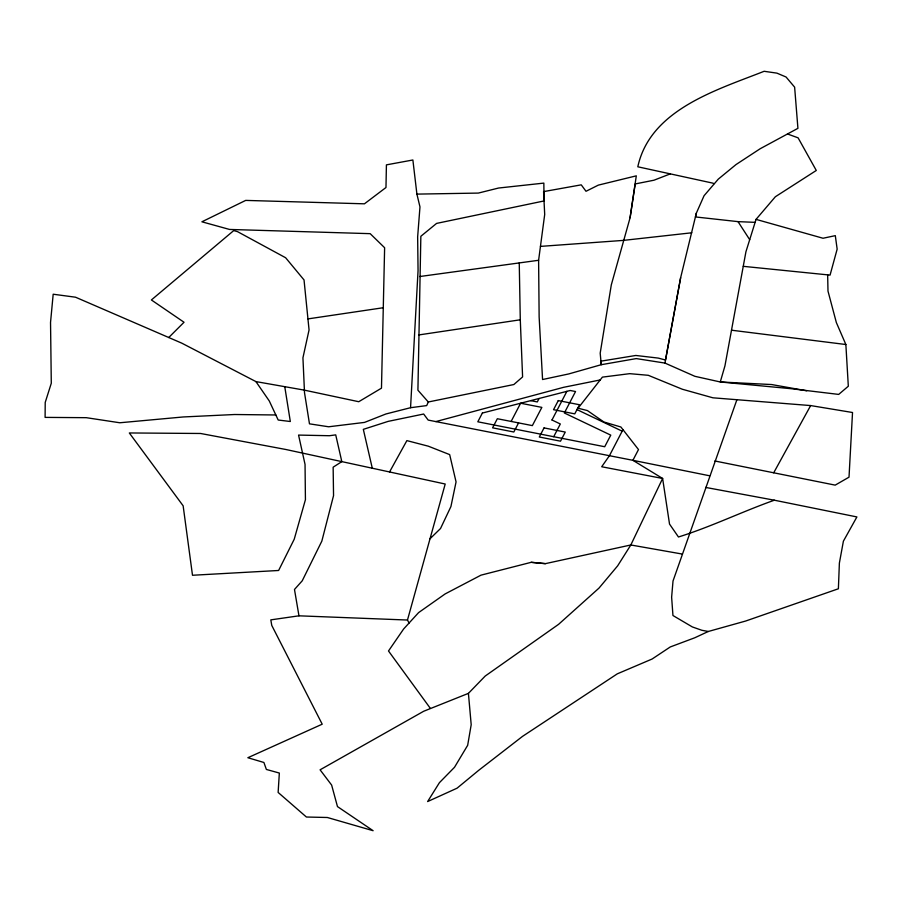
<?xml version="1.0" encoding="UTF-8"?>
<svg xmlns="http://www.w3.org/2000/svg" width="902" height="902" viewBox="0 0 902 902"><rect width="100%" height="100%" fill="white"/><g stroke="black" fill="none" stroke-linecap="round" stroke-linejoin="round"><path stroke-width="1.35" d="M519.248 262.922L520.285 319.793L522.596 376.923L513.858 384.534L428.303 401.988L417.919 390.205L420.851 236.279L436.591 223.403L544.03 200.954L543.85 183.106L498.569 188.033L478.331 193.084L416.904 194.11L412.879 159.992L386.417 164.863L385.977 187.515L364.442 203.818L245.694 200.402L201.901 221.802L229.548 229.446L370.181 233.663L384.624 247.734L381.478 388.164L358.748 401.717L304.391 390.138L255.92 381.591L181.787 343.155L75.542 297.209L53.184 294.221L50.535 322.42L51.29 383.237L45.213 402.439L45.1 417.389L86.288 417.682L119.808 422.767L183.241 416.961L234.599 414.514L275.832 414.976L278.199 420.028L290.32 421.505L284.761 386.676M168.742 337.517L184.031 322.251L151.389 299.96L233.719 230.596L237.519 231.645L285.63 257.746L304.03 279.947L309.059 329.94L302.937 357.812L304.515 392.731L309.476 423.839L328.644 426.781L364.521 422.407L385.909 413.984L410.557 407.704L418.054 270.656L417.649 236.831L419.971 206.908L416.904 194.11M538.607 260.283L544.695 214.473L543.579 191.619L581.249 184.842L586.007 191.28L598.33 185.124L636.305 175.845L630.081 217.765L611.308 284.874L600.191 353.167L601.262 364.701L568.745 373.935L542.564 379.528L539.137 316.974L538.607 260.283L419.723 276.531M630.081 217.765L635.2 183.94L653.995 180.208L670.299 173.883M713.662 183.94L713.2 183.219L637.804 166.791C650.241 109.537 716.616 90.076 764.118 71.292L776.893 73.13L786.059 77.008L794.628 87.156L797.92 128.332L760.172 148.74L736.009 164.57L718.263 179.148L704.056 195.734L696.333 213.176L680.638 277.703L664.954 363.078L694.89 376.314L720.27 381.974L791.167 388.706L838.691 394.411L848.32 386.225L845.862 344.519L836.357 322.566L827.991 291.098L827.653 274.851M680.638 277.703L665.507 360.022L658.28 358.094L635.809 355.467L600.935 361.161L601.262 364.701L636.282 358.59L664.954 363.078M696.333 213.176L695.453 216.942L738.016 221.633L755.121 222.354M407.478 620.035L445.205 484.024L285.911 449.5L200.582 433.479L129.313 432.96L183.14 505.808L192.498 575.262L278.617 570.481L294.232 539.204L305.428 499.697L305.045 464.417L298.562 435.08L329.444 435.722L335.724 434.877L341.824 461.632L333.142 467.191L333.548 495.626L321.834 541.132L302.238 580.798L294.48 589.468L298.968 615.818L407.478 620.035L409.057 623.045M787.48 133.97L798.101 137.837L816.287 170.467L775.359 196.749L756.045 219.378L745.931 251.759L724.937 365.885L720.27 381.974L771.627 384.545L806.692 390.791M705.578 487.407L774.356 500.204L856.9 516.936L843.393 541.177L839.379 563.096L838.386 588.769L745.672 621.027L708.307 631.479L701.88 630.284L692.341 626.935L672.948 615.514L671.629 597.192L673.016 581.012L736.9 399.721M428.303 401.988L426.68 405.596L410.557 407.704M551.99 419.982L566.884 391.333M553.704 436.715L560.322 423.985L551.968 419.994M622.966 429.668L609.436 455.69L601.702 466.751L662.62 478.466L669.532 524.085L678.462 536.994C711.227 526.768 742.064 511.648 774.356 500.204M511.13 421.437L520.623 403.228L541.854 407.388L532.36 425.609L497.34 418.731L492.593 427.83L513.824 432.002L518.571 422.903M539.092 398.481L537.288 401.931L530.692 400.635M773.702 472.795L810.661 405.573L852.525 412.507L849.019 477.169L835.196 485.129L714.858 460.99M389.551 471.971L406.881 440.616L428.303 446.186L449.67 454.608L456.062 481.916L450.921 506.563L440.526 528.516L430.04 538.742M298.968 615.818L270.814 619.866L271.761 625.413L322.206 724.193L247.858 757.725L263.903 762.483L266.372 769.451L279.338 773.048L278.132 792.441L306.409 817.02L327.358 817.494L373.124 830.708L337.472 806.58L331.632 785.067L320.086 769.812L423.703 711.25L468.42 693.367L485.22 676.038L558.575 624.342L598.984 588.115L617.644 565.847L630.825 544.977L662.62 478.466L632.9 460.313L428.179 420.084L423.658 414.029L388.187 421.369L363.326 429.352L372.289 468.228M708.307 631.479L694.788 637.77L670.276 646.948L652.101 659.024L617.295 673.839L522.562 736.348L478.736 770.297L457.055 788.19L427.627 801.562L439.421 782.677L454.507 767.286L467.664 745.311L471.194 724.723L468.42 693.367M435.858 421.584L563.592 387.319L600.191 379.956M682.307 554.065L630.825 544.977L545.372 563.649L531.21 562.318L481.014 575.149L445.182 593.899L418.607 612.605L403.622 628.998L388.503 650.985L430.265 708.25M418.889 334.924L520.285 319.793M307.943 318.902L383.271 307.729M691.8 232.784L623.361 240.394L540.445 246.393M810.661 405.573L712.896 397.805L682.284 389.224L648.29 375.3L629.697 373.665L602.412 377.126L576.987 409.598L622.177 431.179M531.21 562.318L545.372 563.649M743.259 266.327L830.066 275.099L837.157 249.121L835.308 235.647L823.03 238.252L756.045 219.378M731.511 330.2L845.862 344.519M709.66 475.794L632.9 460.313L638.492 449.557L620.892 427.007L603.878 421.978L587.394 410.568L578.058 408.223M255.92 381.591L269.27 400.95L275.832 414.976M738.016 221.633L749.709 239.695M482.367 413.048L477.812 421.798L604.712 446.738L610.767 435.136L564.359 412.981L575.544 391.524L570.211 390.487L482.367 413.048M544.041 427.909L539.295 437.008L560.514 441.179L565.261 432.069L544.041 427.909M558.282 400.578L553.535 409.688L574.766 413.86L579.512 404.75L558.282 400.578"/></g></svg>
